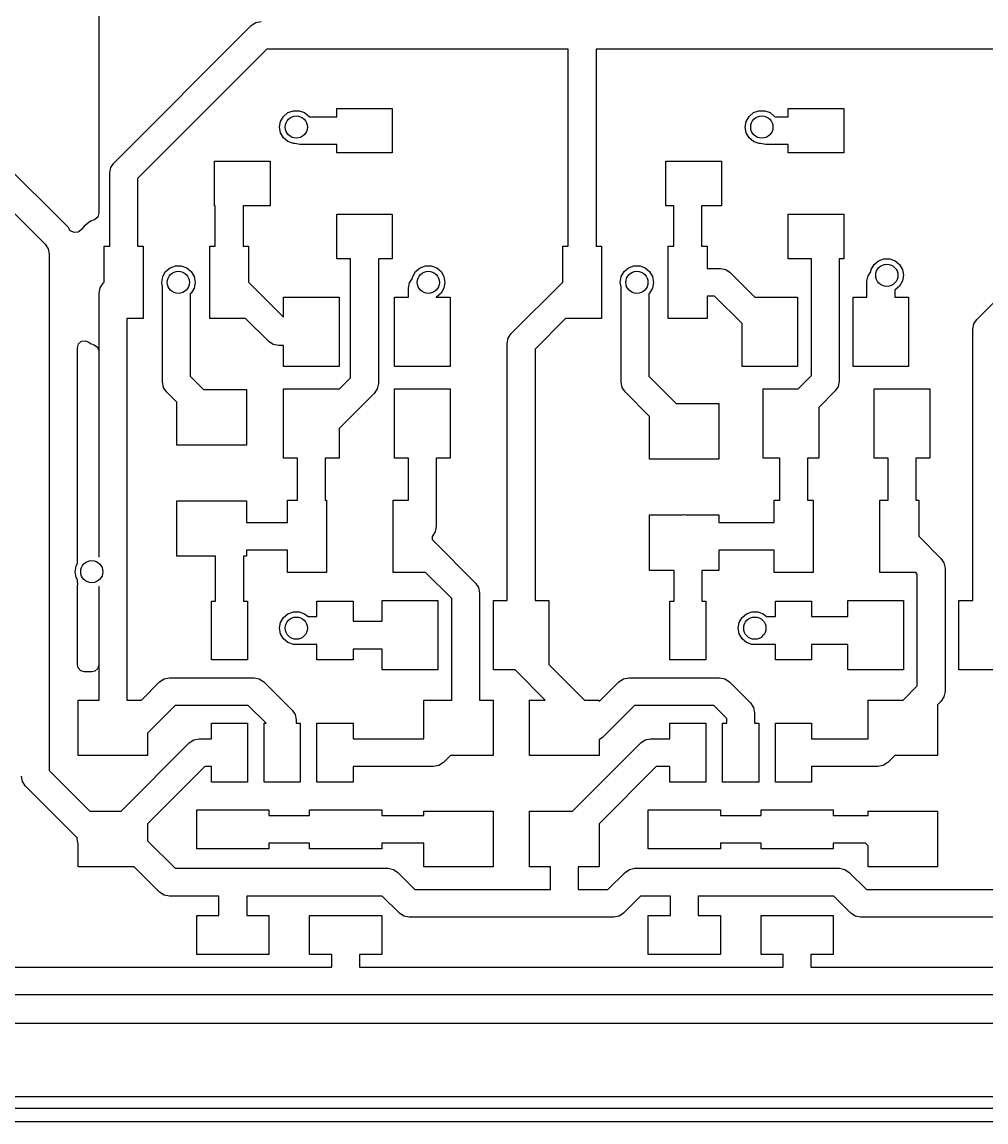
# Model space of a CAD drawing. Extents: x 1.61 to 4.79, y -2.79 to -1.21.
# Drawn here: x 2.446 to 3.129, y -2.795 to -2.016 of the extents above; entities that cross this region are included whole.
import ezdxf

# ---------------------------------------------------------------- set-up
doc = ezdxf.new("R2010")
doc.units = 0
doc.header["$MEASUREMENT"] = 0
doc.layers.add('BLACK', color=7, linetype='CONTINUOUS')

msp = doc.modelspace()

# ---------------------------------------------------------------- linework, layer by layer
at = {"layer": 'BLACK', "linetype": 'CONTINUOUS'}
for p, q in [((2.5, -1.4), (2.5, -2.15104)), ((2.51064, -2.11544), (2.60804, -2.01804)), ((2.60804, -2.01804), (2.61123, -2.01591)), ((2.60804, -2.01804), (2.60804, -2.01804)), ((2.61123, -2.01591), (2.615, -2.01516)), ((2.61908, -2.03484), (2.52744, -2.12648)), ((2.83276, -2.03484), (2.61908, -2.03484)), ((2.83276, -2.17441), (2.83276, -2.03484)), ((3.14592, -2.03484), (2.85244, -2.03484)), ((2.85244, -2.03484), (2.85244, -2.17441)), ((2.63095, -2.08241), (2.63409, -2.07977)), ((2.63409, -2.07977), (2.63795, -2.07837)), ((2.63795, -2.07837), (2.64205, -2.07837)), ((2.64205, -2.07837), (2.64591, -2.07977)), ((2.64591, -2.07977), (2.64905, -2.08241)), ((2.6686, -2.08266), (2.6686, -2.07675)), ((2.6686, -2.07675), (2.708, -2.07675)), ((2.708, -2.07675), (2.708, -2.10825)), ((2.96095, -2.08241), (2.96409, -2.07977)), ((2.96409, -2.07977), (2.96795, -2.07837)), ((2.96795, -2.07837), (2.97205, -2.07837)), ((2.97205, -2.07837), (2.97591, -2.07977)), ((2.97591, -2.07977), (2.97905, -2.08241)), ((2.9886, -2.08266), (2.9886, -2.07675)), ((2.9886, -2.07675), (3.028, -2.07675)), ((3.028, -2.07675), (3.028, -2.10825)), ((2.62819, -2.09), (2.6289, -2.08596)), ((2.6289, -2.08596), (2.63095, -2.08241)), ((2.64905, -2.08241), (2.64919, -2.08266)), ((2.64919, -2.08266), (2.6686, -2.08266)), ((2.95819, -2.09), (2.9589, -2.08596)), ((2.9589, -2.08596), (2.96095, -2.08241)), ((2.97905, -2.08241), (2.97919, -2.08266)), ((2.97919, -2.08266), (2.9886, -2.08266)), ((2.6289, -2.09404), (2.62819, -2.09)), ((2.63095, -2.09759), (2.6289, -2.09404)), ((2.9589, -2.09404), (2.95819, -2.09)), ((2.96095, -2.09759), (2.9589, -2.09404)), ((2.63409, -2.10023), (2.63095, -2.09759)), ((2.63795, -2.10163), (2.63409, -2.10023)), ((2.63893, -2.10163), (2.63795, -2.10163)), ((2.6425, -2.10234), (2.63893, -2.10163)), ((2.6686, -2.10234), (2.6425, -2.10234)), ((2.6425, -2.10234), (2.6425, -2.10234)), ((2.6686, -2.10825), (2.6686, -2.10234)), ((2.96409, -2.10023), (2.96095, -2.09759)), ((2.96795, -2.10163), (2.96409, -2.10023)), ((2.96893, -2.10163), (2.96795, -2.10163)), ((2.9725, -2.10234), (2.96893, -2.10163)), ((2.9886, -2.10234), (2.9725, -2.10234)), ((2.9725, -2.10234), (2.9725, -2.10234)), ((2.9886, -2.10825), (2.9886, -2.10234)), ((2.708, -2.10825), (2.6686, -2.10825)), ((3.028, -2.10825), (2.9886, -2.10825)), ((2.47581, -2.15858), (2.43291, -2.11568)), ((2.50776, -2.1224), (2.50851, -2.11863)), ((2.50851, -2.11863), (2.51064, -2.11544)), ((2.582, -2.14575), (2.582, -2.11425)), ((2.582, -2.11425), (2.6214, -2.11425)), ((2.6214, -2.11425), (2.6214, -2.14575)), ((2.902, -2.14575), (2.902, -2.11425)), ((2.902, -2.11425), (2.9414, -2.11425)), ((2.9414, -2.11425), (2.9414, -2.14575)), ((2.50776, -2.17441), (2.50776, -2.1224)), ((2.52744, -2.12648), (2.52744, -2.17441)), ((2.41696, -2.12804), (2.46196, -2.17304)), ((2.5, -2.15104), (2.49921, -2.15373)), ((2.58256, -2.14575), (2.582, -2.14575)), ((2.58256, -2.17441), (2.58256, -2.14575)), ((2.6214, -2.14575), (2.60224, -2.14575)), ((2.60224, -2.14575), (2.60224, -2.17441)), ((2.90756, -2.14575), (2.902, -2.14575)), ((2.90756, -2.17441), (2.90756, -2.14575)), ((2.9414, -2.14575), (2.92724, -2.14575)), ((2.92724, -2.14575), (2.92724, -2.17441)), ((2.47803, -2.16067), (2.47581, -2.15858)), ((2.49414, -2.15668), (2.48953, -2.16012)), ((2.49677, -2.15569), (2.49414, -2.15668)), ((2.49414, -2.15668), (2.49414, -2.15668)), ((2.4971, -2.15556), (2.49677, -2.15569)), ((2.49921, -2.15373), (2.4971, -2.15556)), ((2.6686, -2.18325), (2.6686, -2.15175)), ((2.6686, -2.15175), (2.708, -2.15175)), ((2.708, -2.15175), (2.708, -2.18325)), ((2.9886, -2.18325), (2.9886, -2.15175)), ((2.9886, -2.15175), (3.028, -2.15175)), ((3.028, -2.15175), (3.028, -2.18325)), ((2.47822, -2.1609), (2.47803, -2.16067)), ((2.47841, -2.16112), (2.47822, -2.16089)), ((2.47822, -2.16089), (2.47822, -2.1609)), ((2.4784, -2.16113), (2.47841, -2.16112)), ((2.47858, -2.16135), (2.4784, -2.16113)), ((2.47893, -2.16191), (2.47858, -2.16135)), ((2.47858, -2.16135), (2.47858, -2.16135)), ((2.47929, -2.16249), (2.47893, -2.16191)), ((2.48, -2.1634), (2.47929, -2.16249)), ((2.48245, -2.16474), (2.48, -2.1634)), ((2.48524, -2.16454), (2.48245, -2.16474)), ((2.48748, -2.16286), (2.48524, -2.16454)), ((2.48953, -2.16012), (2.48748, -2.16286)), ((2.46196, -2.17304), (2.46409, -2.17623)), ((2.50382, -2.19986), (2.50382, -2.17441)), ((2.50382, -2.17441), (2.50776, -2.17441)), ((2.52744, -2.17441), (2.53138, -2.17441)), ((2.53138, -2.17441), (2.53138, -2.22559)), ((2.57862, -2.22559), (2.57862, -2.17441)), ((2.57862, -2.17441), (2.58256, -2.17441)), ((2.60224, -2.17441), (2.60618, -2.17441)), ((2.60618, -2.17441), (2.60618, -2.19986)), ((2.82882, -2.19986), (2.82882, -2.17441)), ((2.82882, -2.17441), (2.83276, -2.17441)), ((2.85244, -2.17441), (2.85638, -2.17441)), ((2.85638, -2.17441), (2.85638, -2.22559)), ((2.90362, -2.22559), (2.90362, -2.17441)), ((2.90362, -2.17441), (2.90756, -2.17441)), ((2.92724, -2.17441), (2.93118, -2.17441)), ((2.93118, -2.17441), (2.93118, -2.19016)), ((2.46409, -2.17623), (2.46484, -2.18)), ((2.46484, -2.18), (2.46484, -2.415)), ((2.54737, -2.19241), (2.55051, -2.18977)), ((2.55051, -2.18977), (2.55437, -2.18837)), ((2.55437, -2.18837), (2.55847, -2.18837)), ((2.55847, -2.18837), (2.56232, -2.18977)), ((2.56232, -2.18977), (2.56547, -2.19241)), ((2.67846, -2.18325), (2.6686, -2.18325)), ((2.67846, -2.26762), (2.67846, -2.18325)), ((2.708, -2.18325), (2.69814, -2.18325)), ((2.69814, -2.18325), (2.69814, -2.2717)), ((2.72453, -2.19241), (2.72768, -2.18977)), ((2.72768, -2.18977), (2.73153, -2.18837)), ((2.73153, -2.18837), (2.73563, -2.18837)), ((2.73563, -2.18837), (2.73949, -2.18977)), ((2.73949, -2.18977), (2.74263, -2.19241)), ((2.87237, -2.19241), (2.87551, -2.18977)), ((2.87551, -2.18977), (2.87937, -2.18837)), ((2.87937, -2.18837), (2.88347, -2.18837)), ((2.88347, -2.18837), (2.88732, -2.18977)), ((2.88732, -2.18977), (2.89047, -2.19241)), ((3.00516, -2.18325), (2.9886, -2.18325)), ((3.00516, -2.26592), (3.00516, -2.18325)), ((3.028, -2.18325), (3.02484, -2.18325)), ((3.02484, -2.18325), (3.02484, -2.27)), ((3.04748, -2.19096), (3.04953, -2.18741)), ((3.04953, -2.18741), (3.05268, -2.18477)), ((3.05268, -2.18477), (3.05653, -2.18337)), ((3.05653, -2.18337), (3.06063, -2.18337)), ((3.06063, -2.18337), (3.06449, -2.18477)), ((3.06449, -2.18477), (3.06763, -2.18741)), ((3.06763, -2.18741), (3.06968, -2.19096)), ((2.54461, -2.2), (2.54532, -2.19596)), ((2.54532, -2.19596), (2.54737, -2.19241)), ((2.56547, -2.19241), (2.56752, -2.19596)), ((2.56752, -2.19596), (2.56823, -2.2)), ((2.72028, -2.20045), (2.7222, -2.19757)), ((2.7222, -2.19757), (2.72248, -2.19596)), ((2.72248, -2.19596), (2.72453, -2.19241)), ((2.74263, -2.19241), (2.74468, -2.19596)), ((2.74468, -2.19596), (2.74539, -2.2)), ((2.86961, -2.2), (2.87032, -2.19596)), ((2.87032, -2.19596), (2.87237, -2.19241)), ((2.89047, -2.19241), (2.89252, -2.19596)), ((2.89252, -2.19596), (2.89323, -2.2)), ((2.93118, -2.19016), (2.94063, -2.19016)), ((2.94063, -2.19016), (2.9444, -2.19091)), ((2.9444, -2.19091), (2.94759, -2.19304)), ((2.94759, -2.19304), (2.96494, -2.21039)), ((3.04453, -2.19921), (3.04528, -2.19545)), ((3.04528, -2.19545), (3.0472, -2.19257)), ((3.0472, -2.19257), (3.04748, -2.19096)), ((3.06968, -2.19096), (3.07039, -2.195)), ((3.07039, -2.195), (3.06968, -2.19904)), ((3.12241, -2.22627), (3.15382, -2.19486)), ((2.50016, -2.2076), (2.50091, -2.20383)), ((2.50091, -2.20383), (2.50304, -2.20064)), ((2.50304, -2.20064), (2.50382, -2.19986)), ((2.54516, -2.20313), (2.54461, -2.2)), ((2.54516, -2.27063), (2.54516, -2.20313)), ((2.56752, -2.20404), (2.56547, -2.20759)), ((2.56823, -2.2), (2.56752, -2.20404)), ((2.60618, -2.19986), (2.63094, -2.22462)), ((2.71953, -2.20421), (2.72028, -2.20045)), ((2.71953, -2.21039), (2.71953, -2.20421)), ((2.74468, -2.20404), (2.74263, -2.20759)), ((2.74539, -2.2), (2.74468, -2.20404)), ((2.79241, -2.23627), (2.82882, -2.19986)), ((2.87016, -2.20313), (2.86961, -2.2)), ((2.87016, -2.27063), (2.87016, -2.20313)), ((2.89252, -2.20404), (2.89047, -2.20759)), ((2.89323, -2.2), (2.89252, -2.20404)), ((3.04453, -2.21039), (3.04453, -2.19921)), ((3.06449, -2.20523), (3.06421, -2.20533)), ((3.06421, -2.20533), (3.06421, -2.21039)), ((3.06763, -2.20259), (3.06449, -2.20523)), ((3.06968, -2.19904), (3.06763, -2.20259)), ((2.50016, -2.3945), (2.50016, -2.2076)), ((2.56547, -2.20759), (2.56484, -2.20811)), ((2.56484, -2.20811), (2.56484, -2.26655)), ((2.63094, -2.22462), (2.63094, -2.21039)), ((2.63094, -2.21039), (2.67031, -2.21039)), ((2.67031, -2.21039), (2.67031, -2.25961)), ((2.70969, -2.25961), (2.70969, -2.21039)), ((2.70969, -2.21039), (2.71953, -2.21039)), ((2.73949, -2.21023), (2.73921, -2.21033)), ((2.73921, -2.21033), (2.73921, -2.21039)), ((2.73921, -2.21039), (2.74906, -2.21039)), ((2.74263, -2.20759), (2.73949, -2.21023)), ((2.74906, -2.21039), (2.74906, -2.25961)), ((2.89047, -2.20759), (2.88984, -2.20811)), ((2.88984, -2.20811), (2.88984, -2.26655)), ((2.93655, -2.20984), (2.93118, -2.20984)), ((2.93118, -2.20984), (2.93118, -2.22559)), ((2.95594, -2.22923), (2.93655, -2.20984)), ((2.96494, -2.21039), (2.99531, -2.21039)), ((2.99531, -2.21039), (2.99531, -2.25961)), ((3.03469, -2.25961), (3.03469, -2.21039)), ((3.03469, -2.21039), (3.04453, -2.21039)), ((3.06421, -2.21039), (3.07406, -2.21039)), ((3.07406, -2.21039), (3.07406, -2.25961)), ((2.53138, -2.22559), (2.51984, -2.22559)), ((2.51984, -2.22559), (2.51984, -2.405)), ((2.60407, -2.22559), (2.57862, -2.22559)), ((2.62044, -2.24196), (2.60407, -2.22559)), ((2.83093, -2.22559), (2.80921, -2.24731)), ((2.85638, -2.22559), (2.83093, -2.22559)), ((2.93118, -2.22559), (2.90362, -2.22559)), ((3.12028, -2.22946), (3.12241, -2.22627)), ((2.79028, -2.23946), (2.79241, -2.23627)), ((2.95594, -2.25961), (2.95594, -2.22923)), ((3.11953, -2.23323), (3.12028, -2.22946)), ((3.11953, -2.42539), (3.11953, -2.23323)), ((2.48486, -2.24629), (2.48565, -2.24361)), ((2.48565, -2.24361), (2.48776, -2.24178)), ((2.48776, -2.24178), (2.49053, -2.24138)), ((2.49053, -2.24138), (2.4928, -2.24232)), ((2.4928, -2.24232), (2.49414, -2.24332)), ((2.49414, -2.24332), (2.49414, -2.24332)), ((2.49414, -2.24332), (2.49677, -2.24431)), ((2.49677, -2.24431), (2.49901, -2.24598)), ((2.62364, -2.24409), (2.62044, -2.24196)), ((2.6274, -2.24484), (2.62364, -2.24409)), ((2.78953, -2.24323), (2.79028, -2.23946)), ((2.78953, -2.42539), (2.78953, -2.24323)), ((2.48486, -2.3993), (2.48486, -2.24629)), ((2.49901, -2.24598), (2.49999, -2.2486)), ((2.49999, -2.2486), (2.5, -2.24896)), ((2.5, -2.24896), (2.5, -2.39444)), ((2.63094, -2.24484), (2.6274, -2.24484)), ((2.6274, -2.24484), (2.6274, -2.24484)), ((2.63094, -2.25961), (2.63094, -2.24484)), ((2.80921, -2.24731), (2.80921, -2.42539)), ((2.67031, -2.25961), (2.63094, -2.25961)), ((2.74906, -2.25961), (2.70969, -2.25961)), ((2.99531, -2.25961), (2.95594, -2.25961)), ((3.07406, -2.25961), (3.03469, -2.25961)), ((2.56484, -2.26655), (2.57423, -2.27594)), ((2.67031, -2.27577), (2.67846, -2.26762)), ((2.88984, -2.26655), (2.90923, -2.28594)), ((2.99569, -2.27539), (3.00516, -2.26592)), ((2.54591, -2.2744), (2.54516, -2.27063)), ((2.54804, -2.27759), (2.54591, -2.2744)), ((2.63094, -2.32461), (2.63094, -2.27539)), ((2.63094, -2.27539), (2.67031, -2.27539)), ((2.67031, -2.27539), (2.67031, -2.27577)), ((2.69739, -2.27547), (2.69526, -2.27866)), ((2.69814, -2.2717), (2.69739, -2.27547)), ((2.70969, -2.32461), (2.70969, -2.27539)), ((2.70969, -2.27539), (2.74906, -2.27539)), ((2.74906, -2.27539), (2.74906, -2.32461)), ((2.87091, -2.2744), (2.87016, -2.27063)), ((2.87304, -2.27759), (2.87091, -2.2744)), ((2.97094, -2.32461), (2.97094, -2.27539)), ((2.97094, -2.27539), (2.99569, -2.27539)), ((3.02409, -2.27377), (3.02196, -2.27696)), ((3.02484, -2.27), (3.02409, -2.27377)), ((3.04969, -2.32461), (3.04969, -2.27539)), ((3.04969, -2.27539), (3.08906, -2.27539)), ((3.08906, -2.27539), (3.08906, -2.32461)), ((2.55539, -2.28494), (2.54804, -2.27759)), ((2.57423, -2.27594), (2.60461, -2.27594)), ((2.60461, -2.27594), (2.60461, -2.31531)), ((2.69526, -2.27866), (2.67031, -2.3036)), ((2.89039, -2.29494), (2.87304, -2.27759)), ((3.02196, -2.27696), (3.01031, -2.2886)), ((2.55539, -2.31531), (2.55539, -2.28494)), ((2.90923, -2.28594), (2.93961, -2.28594)), ((2.93961, -2.28594), (2.93961, -2.32531)), ((3.01031, -2.2886), (3.01031, -2.32461)), ((2.89039, -2.32531), (2.89039, -2.29494)), ((2.67031, -2.3036), (2.67031, -2.32461)), ((2.60461, -2.31531), (2.55539, -2.31531)), ((2.64079, -2.32461), (2.63094, -2.32461)), ((2.64079, -2.35441), (2.64079, -2.32461)), ((2.67031, -2.32461), (2.66047, -2.32461)), ((2.66047, -2.32461), (2.66047, -2.35441)), ((2.71953, -2.32461), (2.70969, -2.32461)), ((2.71953, -2.35441), (2.71953, -2.32461)), ((2.74906, -2.32461), (2.73921, -2.32461)), ((2.73921, -2.32461), (2.73921, -2.37303)), ((2.93961, -2.32531), (2.89039, -2.32531)), ((2.98276, -2.32461), (2.97094, -2.32461)), ((2.98276, -2.35441), (2.98276, -2.32461)), ((3.01031, -2.32461), (3.00244, -2.32461)), ((3.00244, -2.32461), (3.00244, -2.35441)), ((3.05953, -2.32461), (3.04969, -2.32461)), ((3.05953, -2.35441), (3.05953, -2.32461)), ((3.08906, -2.32461), (3.07921, -2.32461)), ((3.07921, -2.32461), (3.07921, -2.35441)), ((2.55539, -2.39406), (2.55539, -2.35469)), ((2.55539, -2.35469), (2.60461, -2.35469)), ((2.60461, -2.35469), (2.60461, -2.37016)), ((2.63382, -2.37016), (2.63382, -2.35441)), ((2.63382, -2.35441), (2.64079, -2.35441)), ((2.66047, -2.35441), (2.66138, -2.35441)), ((2.66138, -2.35441), (2.66138, -2.40559)), ((2.70862, -2.40559), (2.70862, -2.35441)), ((2.70862, -2.35441), (2.71953, -2.35441)), ((2.97882, -2.37016), (2.97882, -2.35441)), ((2.97882, -2.35441), (2.98276, -2.35441)), ((3.00244, -2.35441), (3.00638, -2.35441)), ((3.00638, -2.35441), (3.00638, -2.40559)), ((3.05362, -2.40559), (3.05362, -2.35441)), ((3.05362, -2.35441), (3.05953, -2.35441)), ((3.07921, -2.35441), (3.08118, -2.35441)), ((3.08118, -2.35441), (3.08118, -2.37986)), ((2.89039, -2.40406), (2.89039, -2.36469)), ((2.89039, -2.36469), (2.91421, -2.36469)), ((2.91421, -2.36469), (2.915, -2.36453)), ((2.915, -2.36453), (2.91579, -2.36469)), ((2.91579, -2.36469), (2.93961, -2.36469)), ((2.93961, -2.36469), (2.93961, -2.37016)), ((2.60461, -2.37016), (2.63382, -2.37016)), ((2.73846, -2.3768), (2.73633, -2.37999)), ((2.73921, -2.37303), (2.73846, -2.3768)), ((2.73921, -2.37303), (2.73921, -2.37303)), ((2.93961, -2.37016), (2.97882, -2.37016)), ((2.73633, -2.37999), (2.73618, -2.38014)), ((2.73618, -2.38014), (2.73618, -2.38226)), ((2.73618, -2.38226), (2.76696, -2.41304)), ((3.08118, -2.37986), (3.09696, -2.39564)), ((2.63382, -2.38984), (2.60461, -2.38984)), ((2.60461, -2.38984), (2.60461, -2.39406)), ((2.63382, -2.40559), (2.63382, -2.38984)), ((2.97882, -2.38984), (2.93961, -2.38984)), ((2.93961, -2.38984), (2.93961, -2.40406)), ((2.97882, -2.40559), (2.97882, -2.38984)), ((2.4839, -2.40096), (2.48486, -2.3993)), ((2.5, -2.39444), (2.50016, -2.3945)), ((2.58276, -2.39406), (2.55539, -2.39406)), ((2.58276, -2.42583), (2.58276, -2.39406)), ((2.60461, -2.39406), (2.60244, -2.39406)), ((2.60244, -2.39406), (2.60244, -2.42583)), ((3.09696, -2.39564), (3.09696, -2.39564)), ((3.09696, -2.39564), (3.09803, -2.39724)), ((3.09803, -2.39724), (3.09909, -2.39883)), ((3.09909, -2.39883), (3.09984, -2.4026)), ((2.48319, -2.405), (2.4839, -2.40096)), ((2.4839, -2.40904), (2.48319, -2.405)), ((2.51984, -2.405), (2.51984, -2.49594)), ((2.66138, -2.40559), (2.63382, -2.40559)), ((2.73167, -2.40559), (2.70862, -2.40559)), ((2.75016, -2.42408), (2.73167, -2.40559)), ((2.90776, -2.40406), (2.89039, -2.40406)), ((2.90776, -2.42583), (2.90776, -2.40406)), ((2.93961, -2.40406), (2.92744, -2.40406)), ((2.92744, -2.40406), (2.92744, -2.42583)), ((3.00638, -2.40559), (2.97882, -2.40559)), ((3.07907, -2.40559), (3.05362, -2.40559)), ((3.08016, -2.40668), (3.07907, -2.40559)), ((3.08016, -2.48592), (3.08016, -2.40668)), ((3.09984, -2.4026), (3.09984, -2.4026)), ((3.09984, -2.4026), (3.09984, -2.49)), ((2.46484, -2.415), (2.46484, -2.485)), ((2.48486, -2.4107), (2.4839, -2.40904)), ((2.48486, -2.41195), (2.48486, -2.4107)), ((2.48494, -2.41281), (2.48486, -2.41195)), ((2.48486, -2.41594), (2.48487, -2.4158)), ((2.48486, -2.47098), (2.48486, -2.41594)), ((2.48487, -2.4158), (2.48501, -2.41325)), ((2.48501, -2.41325), (2.48494, -2.41281)), ((2.48501, -2.41325), (2.48501, -2.41325)), ((2.50016, -2.4155), (2.5, -2.41556)), ((2.5, -2.41556), (2.5, -2.47098)), ((2.50016, -2.49594), (2.50016, -2.4155)), ((2.76696, -2.41304), (2.76909, -2.41623)), ((2.76909, -2.41623), (2.76984, -2.42)), ((2.76984, -2.42), (2.76984, -2.49594)), ((2.5798, -2.46756), (2.5798, -2.42583)), ((2.5798, -2.42583), (2.58276, -2.42583)), ((2.60244, -2.42583), (2.60539, -2.42583)), ((2.60539, -2.42583), (2.60539, -2.46756)), ((2.65461, -2.43685), (2.65461, -2.42583)), ((2.65461, -2.42583), (2.6802, -2.42583)), ((2.6802, -2.42583), (2.6802, -2.44016)), ((2.70094, -2.44016), (2.70094, -2.42539)), ((2.70094, -2.42539), (2.74031, -2.42539)), ((2.74031, -2.42539), (2.74031, -2.47461)), ((2.75016, -2.49592), (2.75016, -2.42408)), ((2.77969, -2.47461), (2.77969, -2.42539)), ((2.77969, -2.42539), (2.78953, -2.42539)), ((2.80921, -2.42539), (2.81906, -2.42539)), ((2.81906, -2.42539), (2.81906, -2.47077)), ((2.9048, -2.46756), (2.9048, -2.42583)), ((2.9048, -2.42583), (2.90776, -2.42583)), ((2.92744, -2.42583), (2.93039, -2.42583)), ((2.93039, -2.42583), (2.93039, -2.46756)), ((2.97961, -2.43685), (2.97961, -2.42583)), ((2.97961, -2.42583), (3.0052, -2.42583)), ((3.0052, -2.42583), (3.0052, -2.43685)), ((3.03094, -2.43685), (3.03094, -2.42539)), ((3.03094, -2.42539), (3.07031, -2.42539)), ((3.07031, -2.42539), (3.07031, -2.47461)), ((3.10969, -2.47461), (3.10969, -2.42539)), ((3.10969, -2.42539), (3.11953, -2.42539)), ((2.6289, -2.44096), (2.63095, -2.43741)), ((2.63095, -2.43741), (2.63409, -2.43477)), ((2.63409, -2.43477), (2.63795, -2.43337)), ((2.63795, -2.43337), (2.64205, -2.43337)), ((2.64205, -2.43337), (2.64591, -2.43477)), ((2.64591, -2.43477), (2.64838, -2.43685)), ((2.64838, -2.43685), (2.65461, -2.43685)), ((2.9539, -2.44096), (2.95595, -2.43741)), ((2.95595, -2.43741), (2.95909, -2.43477)), ((2.95909, -2.43477), (2.96295, -2.43337)), ((2.96295, -2.43337), (2.96705, -2.43337)), ((2.96705, -2.43337), (2.97091, -2.43477)), ((2.97091, -2.43477), (2.97338, -2.43685)), ((2.97338, -2.43685), (2.97961, -2.43685)), ((3.0052, -2.43685), (3.03094, -2.43685)), ((2.62819, -2.445), (2.6289, -2.44096)), ((2.6289, -2.44904), (2.62819, -2.445)), ((2.6802, -2.44016), (2.70094, -2.44016)), ((2.95319, -2.445), (2.9539, -2.44096)), ((2.9539, -2.44904), (2.95319, -2.445)), ((2.63095, -2.45259), (2.6289, -2.44904)), ((2.63409, -2.45523), (2.63095, -2.45259)), ((2.95595, -2.45259), (2.9539, -2.44904)), ((2.95909, -2.45523), (2.95595, -2.45259)), ((2.63795, -2.45663), (2.63409, -2.45523)), ((2.64205, -2.45663), (2.63795, -2.45663)), ((2.64232, -2.45654), (2.64205, -2.45663)), ((2.65461, -2.45654), (2.64232, -2.45654)), ((2.65461, -2.46756), (2.65461, -2.45654)), ((2.70094, -2.45984), (2.6802, -2.45984)), ((2.6802, -2.45984), (2.6802, -2.46756)), ((2.70094, -2.47461), (2.70094, -2.45984)), ((2.96295, -2.45663), (2.95909, -2.45523)), ((2.96705, -2.45663), (2.96295, -2.45663)), ((2.96732, -2.45654), (2.96705, -2.45663)), ((2.97961, -2.45654), (2.96732, -2.45654)), ((2.97961, -2.46756), (2.97961, -2.45654)), ((3.03094, -2.45654), (3.0052, -2.45654)), ((3.0052, -2.45654), (3.0052, -2.46756)), ((3.03094, -2.47461), (3.03094, -2.45654)), ((2.60539, -2.46756), (2.5798, -2.46756)), ((2.6802, -2.46756), (2.65461, -2.46756)), ((2.93039, -2.46756), (2.9048, -2.46756)), ((3.0052, -2.46756), (2.97961, -2.46756)), ((2.48531, -2.47304), (2.48486, -2.47098)), ((2.48714, -2.47516), (2.48531, -2.47304)), ((2.48982, -2.47594), (2.48714, -2.47516)), ((2.49504, -2.47594), (2.48982, -2.47594)), ((2.4971, -2.4755), (2.49504, -2.47594)), ((2.49921, -2.47367), (2.4971, -2.4755)), ((2.5, -2.47098), (2.49921, -2.47367)), ((2.74031, -2.47461), (2.70094, -2.47461)), ((2.79506, -2.47461), (2.77969, -2.47461)), ((2.8164, -2.49594), (2.79506, -2.47461)), ((2.81906, -2.47077), (2.84423, -2.49594)), ((3.07031, -2.47461), (3.03094, -2.47461)), ((3.14006, -2.47461), (3.10969, -2.47461)), ((2.46484, -2.485), (2.46484, -2.54592)), ((2.53014, -2.49594), (2.54304, -2.48304)), ((2.54304, -2.48304), (2.54623, -2.48091)), ((2.54623, -2.48091), (2.55, -2.48016)), ((2.55, -2.48016), (2.61, -2.48016)), ((2.61, -2.48016), (2.61377, -2.48091)), ((2.61377, -2.48091), (2.61696, -2.48304)), ((2.61696, -2.48304), (2.63696, -2.50304)), ((2.85461, -2.4971), (2.86867, -2.48304)), ((2.86867, -2.48304), (2.87186, -2.48091)), ((2.87186, -2.48091), (2.87563, -2.48016)), ((2.87563, -2.48016), (2.94, -2.48016)), ((2.94, -2.48016), (2.94377, -2.48091)), ((2.94377, -2.48091), (2.94696, -2.48304)), ((2.94696, -2.48304), (2.96196, -2.49804)), ((3.07014, -2.49594), (3.08016, -2.48592)), ((3.09909, -2.49377), (3.09696, -2.49696)), ((3.09984, -2.49), (3.09909, -2.49377)), ((2.48539, -2.53531), (2.48539, -2.49594)), ((2.48539, -2.49594), (2.50016, -2.49594)), ((2.51984, -2.49594), (2.53014, -2.49594)), ((2.55408, -2.49984), (2.53461, -2.51931)), ((2.60592, -2.49984), (2.55408, -2.49984)), ((2.61852, -2.51244), (2.60592, -2.49984)), ((2.73039, -2.52346), (2.73039, -2.49594)), ((2.73039, -2.49594), (2.75014, -2.49594)), ((2.75014, -2.49594), (2.75016, -2.49592)), ((2.76984, -2.49594), (2.77961, -2.49594)), ((2.77961, -2.49594), (2.77961, -2.53531)), ((2.80539, -2.53531), (2.80539, -2.49594)), ((2.80539, -2.49594), (2.8164, -2.49594)), ((2.84423, -2.49594), (2.85461, -2.49594)), ((2.85461, -2.49594), (2.85461, -2.4971)), ((2.87971, -2.49984), (2.85696, -2.52259)), ((2.93592, -2.49984), (2.87971, -2.49984)), ((2.94516, -2.50908), (2.93592, -2.49984)), ((2.96196, -2.49804), (2.96196, -2.49804)), ((2.96196, -2.49804), (2.96409, -2.50123)), ((2.96409, -2.50123), (2.96484, -2.505)), ((3.04539, -2.52346), (3.04539, -2.49594)), ((3.04539, -2.49594), (3.07014, -2.49594)), ((3.09696, -2.49696), (3.09461, -2.49931)), ((3.09461, -2.49931), (3.09461, -2.53531)), ((3.09696, -2.49696), (3.09696, -2.49696)), ((2.63696, -2.50304), (2.63696, -2.50304)), ((2.63696, -2.50304), (2.63909, -2.50623)), ((2.63909, -2.50623), (2.63984, -2.51)), ((2.94516, -2.51244), (2.94516, -2.50908)), ((2.96484, -2.505), (2.96484, -2.51244)), ((2.5798, -2.52346), (2.5798, -2.51244)), ((2.5798, -2.51244), (2.60539, -2.51244)), ((2.60539, -2.51244), (2.60539, -2.55417)), ((2.6172, -2.55417), (2.6172, -2.51244)), ((2.6172, -2.51244), (2.61852, -2.51244)), ((2.63984, -2.51), (2.63984, -2.51244)), ((2.63984, -2.51244), (2.6428, -2.51244)), ((2.6428, -2.51244), (2.6428, -2.55417)), ((2.65461, -2.55417), (2.65461, -2.51244)), ((2.65461, -2.51244), (2.6802, -2.51244)), ((2.6802, -2.51244), (2.6802, -2.52346)), ((2.9048, -2.52346), (2.9048, -2.51244)), ((2.9048, -2.51244), (2.93039, -2.51244)), ((2.93039, -2.51244), (2.93039, -2.55417)), ((2.9422, -2.55417), (2.9422, -2.51244)), ((2.9422, -2.51244), (2.94516, -2.51244)), ((2.96484, -2.51244), (2.9678, -2.51244)), ((2.9678, -2.51244), (2.9678, -2.55417)), ((2.97961, -2.55417), (2.97961, -2.51244)), ((2.97961, -2.51244), (3.0052, -2.51244)), ((3.0052, -2.51244), (3.0052, -2.52346)), ((2.53461, -2.51931), (2.53461, -2.53531)), ((2.5641, -2.52635), (2.5673, -2.52421)), ((2.5673, -2.52421), (2.57106, -2.52346)), ((2.57106, -2.52346), (2.5798, -2.52346)), ((2.6802, -2.52346), (2.73039, -2.52346)), ((2.85696, -2.52259), (2.85461, -2.52416)), ((2.85461, -2.52416), (2.85461, -2.53531)), ((2.8841, -2.52635), (2.8873, -2.52421)), ((2.8873, -2.52421), (2.89106, -2.52346)), ((2.89106, -2.52346), (2.9048, -2.52346)), ((3.0052, -2.52346), (3.04539, -2.52346)), ((2.51577, -2.57469), (2.5641, -2.52635)), ((2.83577, -2.57469), (2.8841, -2.52635)), ((2.53461, -2.53531), (2.48539, -2.53531)), ((2.74428, -2.54027), (2.74109, -2.5424)), ((2.74923, -2.53531), (2.74428, -2.54027)), ((2.77961, -2.53531), (2.74923, -2.53531)), ((2.85461, -2.53531), (2.80539, -2.53531)), ((3.05928, -2.54027), (3.05609, -2.5424)), ((3.06423, -2.53531), (3.05928, -2.54027)), ((3.09461, -2.53531), (3.06423, -2.53531)), ((2.46484, -2.54592), (2.4936, -2.57469)), ((2.57514, -2.54315), (2.53461, -2.58368)), ((2.5798, -2.54315), (2.57514, -2.54315)), ((2.5798, -2.55417), (2.5798, -2.54315)), ((2.73732, -2.54315), (2.6802, -2.54315)), ((2.6802, -2.54315), (2.6802, -2.55417)), ((2.74109, -2.5424), (2.73732, -2.54315)), ((2.89514, -2.54315), (2.85461, -2.58368)), ((2.9048, -2.54315), (2.89514, -2.54315)), ((2.9048, -2.55417), (2.9048, -2.54315)), ((3.05232, -2.54315), (3.0052, -2.54315)), ((3.0052, -2.54315), (3.0052, -2.55417)), ((3.05609, -2.5424), (3.05232, -2.54315)), ((2.44591, -2.55377), (2.44516, -2.55)), ((2.44804, -2.55696), (2.44591, -2.55377)), ((2.60539, -2.55417), (2.5798, -2.55417)), ((2.6428, -2.55417), (2.6172, -2.55417)), ((2.6802, -2.55417), (2.65461, -2.55417)), ((2.93039, -2.55417), (2.9048, -2.55417)), ((2.9678, -2.55417), (2.9422, -2.55417)), ((3.0052, -2.55417), (2.97961, -2.55417)), ((2.48468, -2.5936), (2.44804, -2.55696)), ((2.4936, -2.57469), (2.51577, -2.57469)), ((2.56941, -2.60138), (2.56941, -2.57382)), ((2.56941, -2.57382), (2.62059, -2.57382)), ((2.62059, -2.57382), (2.62059, -2.57776)), ((2.62059, -2.57776), (2.64941, -2.57776)), ((2.64941, -2.57776), (2.64941, -2.57382)), ((2.64941, -2.57382), (2.70059, -2.57382)), ((2.70059, -2.57382), (2.70059, -2.57776)), ((2.70059, -2.57776), (2.73039, -2.57776)), ((2.73039, -2.57776), (2.73039, -2.57469)), ((2.73039, -2.57469), (2.77961, -2.57469)), ((2.77961, -2.57469), (2.77961, -2.61406)), ((2.80539, -2.61406), (2.80539, -2.57469)), ((2.80539, -2.57469), (2.83577, -2.57469)), ((2.88941, -2.60138), (2.88941, -2.57382)), ((2.88941, -2.57382), (2.94059, -2.57382)), ((2.94059, -2.57382), (2.94059, -2.57776)), ((2.94059, -2.57776), (2.96941, -2.57776)), ((2.96941, -2.57776), (2.96941, -2.57382)), ((2.96941, -2.57382), (3.02059, -2.57382)), ((3.02059, -2.57382), (3.02059, -2.57776)), ((3.02059, -2.57776), (3.04539, -2.57776)), ((3.04539, -2.57776), (3.04539, -2.57469)), ((3.04539, -2.57469), (3.09461, -2.57469)), ((3.09461, -2.57469), (3.09461, -2.61406)), ((2.53461, -2.58368), (2.53461, -2.59569)), ((2.85461, -2.58368), (2.85461, -2.61406)), ((2.48453, -2.59437), (2.48468, -2.5936)), ((2.48528, -2.59814), (2.48453, -2.59437)), ((2.48539, -2.59831), (2.48528, -2.59814)), ((2.48539, -2.61406), (2.48539, -2.59831)), ((2.53461, -2.59569), (2.55408, -2.61516)), ((2.62059, -2.60138), (2.56941, -2.60138)), ((2.64941, -2.59744), (2.62059, -2.59744)), ((2.62059, -2.59744), (2.62059, -2.60138)), ((2.64941, -2.60138), (2.64941, -2.59744)), ((2.70059, -2.60138), (2.64941, -2.60138)), ((2.73039, -2.59744), (2.70059, -2.59744)), ((2.70059, -2.59744), (2.70059, -2.60138)), ((2.73039, -2.61406), (2.73039, -2.59744)), ((2.94059, -2.60138), (2.88941, -2.60138)), ((2.96941, -2.59744), (2.94059, -2.59744)), ((2.94059, -2.59744), (2.94059, -2.60138)), ((2.96941, -2.60138), (2.96941, -2.59744)), ((3.02059, -2.60138), (2.96941, -2.60138)), ((3.04352, -2.59744), (3.02059, -2.59744)), ((3.02059, -2.59744), (3.02059, -2.60138)), ((3.04539, -2.59931), (3.04352, -2.59744)), ((3.04539, -2.61406), (3.04539, -2.59931)), ((2.52514, -2.61406), (2.48539, -2.61406)), ((2.54304, -2.63196), (2.52514, -2.61406)), ((2.55408, -2.61516), (2.595, -2.61516)), ((2.595, -2.61516), (2.705, -2.61516)), ((2.705, -2.61516), (2.70877, -2.61591)), ((2.70877, -2.61591), (2.71196, -2.61804)), ((2.71196, -2.61804), (2.72408, -2.63016)), ((2.77961, -2.61406), (2.73039, -2.61406)), ((2.82016, -2.61406), (2.80539, -2.61406)), ((2.82016, -2.63016), (2.82016, -2.61406)), ((2.85461, -2.61406), (2.83984, -2.61406)), ((2.83984, -2.61406), (2.83984, -2.63016)), ((2.86092, -2.63016), (2.87304, -2.61804)), ((2.87304, -2.61804), (2.87623, -2.61591)), ((2.87304, -2.61804), (2.87304, -2.61804)), ((2.87623, -2.61591), (2.88, -2.61516)), ((2.88, -2.61516), (2.915, -2.61516)), ((2.915, -2.61516), (3.025, -2.61516)), ((3.025, -2.61516), (3.02877, -2.61591)), ((3.02877, -2.61591), (3.03196, -2.61804)), ((3.03196, -2.61804), (3.04408, -2.63016)), ((3.09461, -2.61406), (3.04539, -2.61406)), ((2.54623, -2.63409), (2.54304, -2.63196)), ((2.55, -2.63484), (2.54623, -2.63409)), ((2.72408, -2.63016), (2.82016, -2.63016)), ((2.83984, -2.63016), (2.86092, -2.63016)), ((3.04408, -2.63016), (3.15016, -2.63016)), ((2.58516, -2.63484), (2.55, -2.63484)), ((2.58516, -2.64862), (2.58516, -2.63484)), ((2.70092, -2.63484), (2.60484, -2.63484)), ((2.60484, -2.63484), (2.60484, -2.64862)), ((2.71304, -2.64696), (2.70092, -2.63484)), ((2.88408, -2.63484), (2.87196, -2.64696)), ((2.90516, -2.63484), (2.88408, -2.63484)), ((2.90516, -2.64862), (2.90516, -2.63484)), ((3.02092, -2.63484), (2.92484, -2.63484)), ((2.92484, -2.63484), (2.92484, -2.64862)), ((3.03304, -2.64696), (3.02092, -2.63484)), ((2.56941, -2.67618), (2.56941, -2.64862)), ((2.56941, -2.64862), (2.58516, -2.64862)), ((2.60484, -2.64862), (2.62059, -2.64862)), ((2.62059, -2.64862), (2.62059, -2.67618)), ((2.64941, -2.67618), (2.64941, -2.64862)), ((2.64941, -2.64862), (2.70059, -2.64862)), ((2.70059, -2.64862), (2.70059, -2.67618)), ((2.71623, -2.64909), (2.71304, -2.64696)), ((2.71304, -2.64696), (2.71304, -2.64696)), ((2.72, -2.64984), (2.71623, -2.64909)), ((2.83, -2.64984), (2.72, -2.64984)), ((2.865, -2.64984), (2.83, -2.64984)), ((2.86877, -2.64909), (2.865, -2.64984)), ((2.87196, -2.64696), (2.86877, -2.64909)), ((2.88941, -2.67618), (2.88941, -2.64862)), ((2.88941, -2.64862), (2.90516, -2.64862)), ((2.92484, -2.64862), (2.94059, -2.64862)), ((2.94059, -2.64862), (2.94059, -2.67618)), ((2.96941, -2.67618), (2.96941, -2.64862)), ((2.96941, -2.64862), (3.02059, -2.64862)), ((3.02059, -2.64862), (3.02059, -2.67618)), ((3.03623, -2.64909), (3.03304, -2.64696)), ((3.03304, -2.64696), (3.03304, -2.64696)), ((3.04, -2.64984), (3.03623, -2.64909)), ((3.16, -2.64984), (3.04, -2.64984)), ((2.62059, -2.67618), (2.56941, -2.67618)), ((2.66516, -2.67618), (2.64941, -2.67618)), ((2.66516, -2.68516), (2.66516, -2.67618)), ((2.70059, -2.67618), (2.68484, -2.67618)), ((2.68484, -2.67618), (2.68484, -2.68516)), ((2.94059, -2.67618), (2.88941, -2.67618)), ((2.98516, -2.67618), (2.96941, -2.67618)), ((2.98516, -2.68516), (2.98516, -2.67618)), ((3.02059, -2.67618), (3.00484, -2.67618)), ((3.00484, -2.67618), (3.00484, -2.68516)), ((2.39921, -2.68516), (2.66516, -2.68516)), ((2.68484, -2.68516), (2.98516, -2.68516)), ((3.00484, -2.68516), (3.31516, -2.68516)), ((2.68, -2.70484), (2.40906, -2.70484)), ((2.995, -2.70484), (2.68, -2.70484)), ((3.325, -2.70484), (2.995, -2.70484)), ((2.43404, -2.72486), (2.67644, -2.72486)), ((2.67644, -2.72486), (2.67709, -2.72493)), ((2.67709, -2.72493), (2.67709, -2.72493)), ((2.67709, -2.72493), (2.67738, -2.72495)), ((2.67738, -2.72495), (2.68043, -2.72486)), ((2.67738, -2.72495), (2.67738, -2.72495)), ((2.68043, -2.72486), (2.99151, -2.72486)), ((2.99151, -2.72486), (2.99406, -2.72486)), ((2.99406, -2.72486), (2.9942, -2.72487)), ((2.9942, -2.72487), (2.99675, -2.72501)), ((2.99675, -2.72501), (2.99701, -2.72497)), ((2.99675, -2.72501), (2.99675, -2.72501)), ((2.99675, -2.72501), (2.99675, -2.72501)), ((2.99701, -2.72497), (2.99719, -2.72494)), ((2.99719, -2.72494), (2.99805, -2.72486)), ((2.99805, -2.72486), (3.32151, -2.72486)), ((4.43264, -2.7772), (2.24, -2.7772)), ((1.61492, -2.78508), (4.78508, -2.78508)), ((4.79, -2.79492), (1.61, -2.79492))]:
    msp.add_line(p, q, dxfattribs=at)
at = {"layer": 'BLACK'}
for centre in [(2.64, -2.09), (2.97, -2.09), (3.05858, -2.195), (2.55642, -2.2), (2.73358, -2.2), (2.88142, -2.2), (2.495, -2.405), (2.64, -2.445), (2.965, -2.445)]:
    msp.add_circle(centre, 0.00787, dxfattribs=at)

doc.saveas('drawing.dxf')
